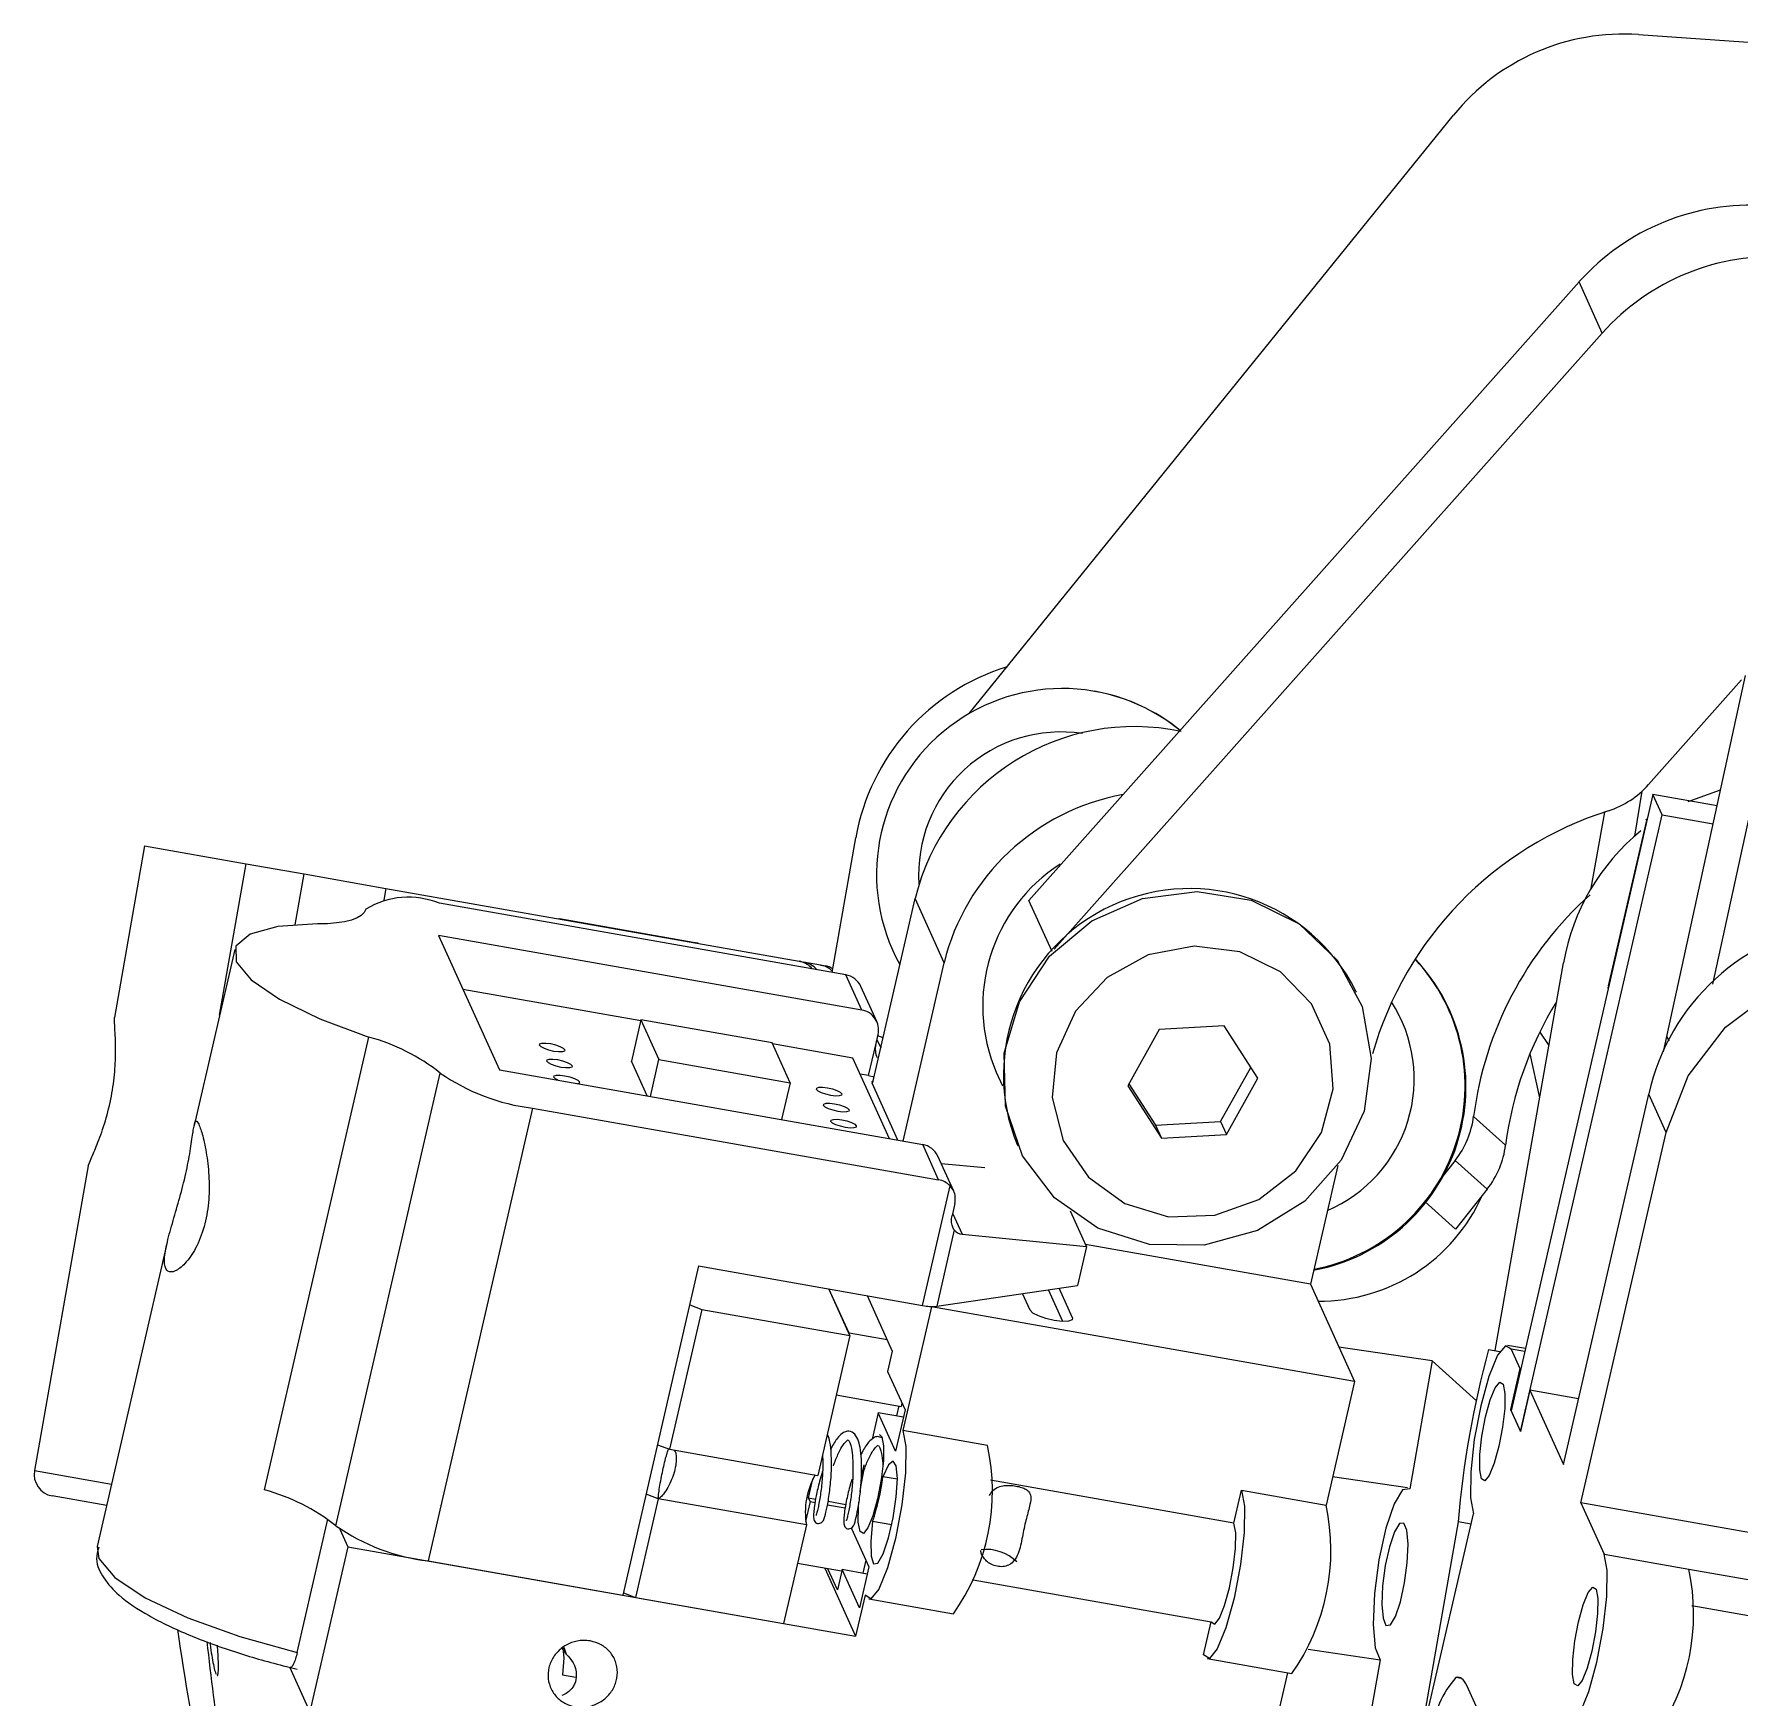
# Model space of a CAD drawing. Header units: millimetres. Extents: x -294 to 2792, y 5 to 1659.
# Drawn here: x -212.86 to -205.06, y 561.69 to 569.3 of the extents above; entities that cross this region are included whole.
import ezdxf

# ---------------------------------------------------------------- set-up
doc = ezdxf.new("R2010")
doc.units = ezdxf.units.MM
doc.layers.get('0').update_dxf_attribs({"lineweight": 18})

msp = doc.modelspace()

# ---------------------------------------------------------------- linework, layer by layer
at = {"color": 7, "linetype": 'Continuous', "lineweight": 25}
for p, q in [((-205.5259, 569.2953), (-204.4658, 569.2212)), ((-208.5862, 566.1918), (-206.3723, 568.927)), ((-208.3131, 565.3375), (-205.7984, 568.1646)), ((-205.6922, 567.9305), (-205.7984, 568.1646)), ((-208.1972, 565.1143), (-205.6922, 567.9305)), ((-205.1874, 564.9549), (-204.8445, 566.5263)), ((-205.397, 564.7151), (-205.0369, 566.3655)), ((-208.0119, 566.2934), (-208.0126, 566.2936)), ((-205.0552, 566.3454), (-205.4808, 565.8669)), ((-205.4603, 565.8219), (-206.109, 563.004)), ((-205.5438, 565.631), (-205.5098, 565.8374)), ((-205.4179, 565.7283), (-205.4603, 565.8219)), ((-205.1668, 565.7702), (-205.4603, 565.8219)), ((-205.2991, 565.7891), (-205.1509, 565.843)), ((-206.0666, 562.9104), (-205.4179, 565.7283)), ((-205.7425, 565.3929), (-205.681, 565.7416)), ((-205.4179, 565.7283), (-205.1849, 565.6872)), ((-205.492, 565.6962), (-205.6644, 564.9472)), ((-205.4902, 565.6922), (-205.492, 565.6962)), ((-205.488, 565.7016), (-205.4912, 565.7085)), ((-212.3556, 565.587), (-212.4939, 564.8026)), ((-212.3556, 565.587), (-211.8909, 565.505)), ((-209.2129, 565.0082), (-209.1045, 565.623)), ((-212.0128, 564.8135), (-211.8909, 565.505)), ((-211.8909, 565.505), (-211.6268, 565.4585)), ((-211.6677, 565.2265), (-211.6268, 565.4585)), ((-211.6268, 565.4585), (-211.2529, 565.3925)), ((-211.2529, 565.3925), (-211.2623, 565.3391)), ((-211.2529, 565.3925), (-209.3632, 565.0593)), ((-209.0285, 564.4989), (-208.8336, 565.3457)), ((-208.7008, 565.053), (-208.8336, 565.3457)), ((-208.2071, 565.1039), (-208.3131, 565.3375)), ((-209.1505, 564.9972), (-211.0077, 565.3247)), ((-210.4593, 565.2526), (-210.4589, 565.2549)), ((-210.4589, 565.2549), (-209.8487, 565.1473)), ((-211.9439, 565.1128), (-212.1291, 564.3084)), ((-211.0119, 565.1773), (-210.7331, 564.5628)), ((-209.0775, 564.8362), (-211.0119, 565.1773)), ((-209.8487, 565.1473), (-209.8491, 565.145)), ((-209.8487, 565.1473), (-209.8259, 565.1432)), ((-209.8259, 565.1432), (-209.8263, 565.141)), ((-209.3632, 565.0593), (-209.3429, 565.0557)), ((-209.2654, 565.0421), (-209.3429, 565.0557)), ((-209.3098, 565.0253), (-209.3088, 565.0305)), ((-209.3044, 565.0243), (-209.3088, 565.0305)), ((-209.2654, 565.0421), (-209.2451, 565.0385)), ((-208.8886, 564.2375), (-208.7008, 565.053)), ((-206.182, 563.2799), (-205.8695, 565.0525)), ((-209.0775, 564.8362), (-209.1505, 564.9972)), ((-205.6616, 564.9477), (-205.6644, 564.9472)), ((-205.6644, 564.9472), (-205.6626, 564.9432)), ((-210.0877, 564.7878), (-210.9002, 564.931)), ((-209.0081, 564.7835), (-209.0811, 564.9444)), ((-206.8162, 564.9175), (-206.8188, 564.9234)), ((-205.6679, 564.9407), (-205.6648, 564.9338)), ((-210.0868, 564.7916), (-210.1301, 564.6035)), ((-210.0868, 564.7916), (-210.0045, 564.6102)), ((-209.4871, 564.6859), (-210.0868, 564.7916)), ((-211.8077, 562.6432), (-211.3312, 564.7132)), ((-209.0133, 564.6781), (-209.0025, 564.7251)), ((-208.9801, 564.7092), (-209.0041, 564.7179)), ((-207.7174, 564.7474), (-207.8612, 564.4907)), ((-207.4199, 564.7647), (-207.7174, 564.7474)), ((-207.2662, 564.5251), (-207.4199, 564.7647)), ((-205.9781, 564.7356), (-205.9362, 564.6743)), ((-205.4129, 564.6452), (-205.397, 564.7151)), ((-205.397, 564.7151), (-205.3879, 564.6951)), ((-209.4048, 564.5045), (-209.4871, 564.6859)), ((-209.118, 564.6168), (-209.4851, 564.6815)), ((-209.0458, 564.5369), (-209.0133, 564.6781)), ((-209.008, 564.7011), (-208.9907, 564.663)), ((-210.7331, 564.5628), (-208.7988, 564.2217)), ((-210.0576, 564.4436), (-210.1301, 564.6035)), ((-210.0434, 564.4411), (-210.0045, 564.6102)), ((-210.0045, 564.6102), (-209.4048, 564.5045)), ((-208.951, 564.2485), (-209.118, 564.6168)), ((-207.4366, 564.3269), (-207.2979, 564.5745)), ((-211.481, 562.4787), (-211.0045, 564.5487)), ((-209.4048, 564.5045), (-209.4437, 564.3354)), ((-209.0458, 564.5369), (-209.0849, 564.5438)), ((-209.0458, 564.5369), (-209.021, 564.5315)), ((-208.9118, 564.2416), (-209.0302, 564.5025)), ((-208.4622, 564.552), (-208.4339, 564.4895)), ((-207.8612, 564.4907), (-207.7076, 564.2511)), ((-207.8561, 564.4998), (-207.7341, 564.3096)), ((-207.4101, 564.2683), (-207.2662, 564.5251)), ((-205.8693, 562.7591), (-205.4794, 564.4527)), ((-205.3997, 564.2771), (-205.4794, 564.4527)), ((-210.583, 564.3882), (-211.0595, 562.3182)), ((-210.583, 564.3882), (-208.7258, 564.0607)), ((-207.7341, 564.3096), (-207.4366, 564.3269)), ((-207.4366, 564.3269), (-207.4101, 564.2683)), ((-206.2801, 564.3506), (-206.1339, 564.2188)), ((-207.7341, 564.3096), (-207.7076, 564.2511)), ((-207.7076, 564.2511), (-207.4101, 564.2683)), ((-205.7896, 562.5835), (-205.3997, 564.2771)), ((-208.7258, 564.0607), (-208.7988, 564.2217)), ((-208.6567, 564.0087), (-208.7293, 564.1689)), ((-208.367, 564.2212), (-208.3644, 564.2153)), ((-212.6135, 564.1244), (-212.8592, 562.731)), ((-208.5143, 564.1145), (-208.7136, 564.1342)), ((-206.9012, 564.1264), (-207.0264, 563.5829)), ((-206.3646, 564.1493), (-206.4286, 564.0679)), ((-206.2183, 564.0175), (-206.3646, 564.1493)), ((-208.7991, 563.4862), (-208.6732, 564.0329)), ((-206.2183, 564.0175), (-206.3624, 563.8345)), ((-208.6519, 563.9522), (-208.6647, 563.8967)), ((-206.5018, 563.9602), (-206.3624, 563.8345)), ((-208.6621, 563.9077), (-208.6186, 563.8117)), ((-208.0503, 563.7555), (-208.1232, 563.9164)), ((-208.6544, 563.8311), (-208.7346, 563.4827)), ((-208.6186, 563.8117), (-208.0503, 563.7555)), ((-212.252, 563.7747), (-212.5721, 562.3842)), ((-208.0503, 563.7555), (-208.0914, 563.5768)), ((-207.0264, 563.5829), (-208.0542, 563.7641)), ((-209.8229, 563.6667), (-210.1695, 562.1613)), ((-209.8229, 563.6667), (-208.7991, 563.4862)), ((-209.1312, 563.3489), (-209.2277, 563.5618)), ((-209.1355, 563.3598), (-209.2271, 563.5617)), ((-208.7346, 563.4827), (-208.0914, 563.5768)), ((-208.1577, 563.4133), (-208.2231, 563.5575)), ((-208.1138, 563.43), (-208.1749, 563.5646)), ((-207.0264, 563.5829), (-206.8246, 563.1381)), ((-209.8082, 563.4683), (-209.9555, 562.8285)), ((-209.8638, 563.489), (-209.8082, 563.4683)), ((-209.8082, 563.4683), (-209.1312, 563.3489)), ((-209.0527, 563.5309), (-208.9376, 563.2771)), ((-208.759, 563.4791), (-208.8889, 562.9146)), ((-208.7602, 563.4818), (-208.759, 563.4791)), ((-206.8246, 563.1381), (-208.759, 563.4791)), ((-208.3073, 563.4641), (-208.3418, 563.5402)), ((-208.1138, 563.43), (-208.1161, 563.4201)), ((-209.1312, 563.3489), (-209.2784, 562.7091)), ((-209.1355, 563.3598), (-209.1357, 563.359)), ((-208.9611, 563.329), (-209.1355, 563.3598)), ((-208.9376, 563.2771), (-208.959, 563.184)), ((-206.4695, 563.2335), (-206.896, 563.2954)), ((-206.4695, 563.2335), (-206.5717, 562.6477)), ((-206.2668, 563.0507), (-206.4695, 563.2335)), ((-206.2116, 563.2851), (-206.1606, 563.2761)), ((-206.0434, 563.289), (-206.1254, 563.3034)), ((-206.1082, 563.2859), (-206.0684, 563.1981)), ((-206.0467, 563.275), (-206.1082, 563.2859)), ((-208.959, 563.184), (-208.8794, 563.0084)), ((-206.0684, 563.1981), (-206.1117, 563.0099)), ((-206.0684, 563.1981), (-206.0645, 563.1974)), ((-209.1937, 563.0773), (-208.8966, 563.0249)), ((-206.8246, 563.1381), (-206.9546, 562.5735)), ((-206.0232, 563.0986), (-206.0666, 562.9104)), ((-206.0232, 563.0986), (-205.8693, 562.7591)), ((-205.8002, 563.0592), (-206.0232, 563.0986)), ((-209.0023, 562.9958), (-209.03, 562.8756)), ((-208.9227, 562.8202), (-209.0023, 562.9958)), ((-208.887, 562.9754), (-209.0023, 562.9958)), ((-208.8794, 563.0084), (-208.9227, 562.8202)), ((-208.9082, 563.0269), (-208.9187, 562.981)), ((-208.8933, 563.0391), (-208.8966, 563.0249)), ((-206.1117, 563.0099), (-206.0666, 562.9104)), ((-206.1117, 563.0099), (-206.1078, 563.0092)), ((-206.109, 563.004), (-206.0666, 562.9104)), ((-210.0111, 562.8493), (-209.9555, 562.8285)), ((-208.5021, 562.8464), (-208.8889, 562.9146)), ((-209.9555, 562.8285), (-209.2784, 562.7091)), ((-212.8592, 562.731), (-212.5065, 562.6688)), ((-209.3209, 562.6067), (-209.3009, 562.6936)), ((-208.9146, 562.6917), (-208.9804, 562.7033)), ((-207.3761, 562.4912), (-208.488, 562.6873)), ((-206.5824, 562.6531), (-206.9248, 562.7028)), ((-212.529, 562.5713), (-212.7781, 562.6152)), ((-210.0075, 562.6027), (-210.0629, 562.6242)), ((-209.3129, 562.5892), (-209.3209, 562.6067)), ((-209.3209, 562.6067), (-209.2883, 562.601)), ((-207.3761, 562.4912), (-207.3414, 562.6417)), ((-207.3414, 562.6417), (-206.9546, 562.5735)), ((-210.0075, 562.6027), (-210.1114, 562.1511)), ((-209.3304, 562.4833), (-210.0075, 562.6027)), ((-209.3129, 562.5892), (-209.3339, 562.4981)), ((-209.3129, 562.5892), (-209.2909, 562.5853)), ((-209.2337, 562.5752), (-209.1531, 562.561)), ((-209.2311, 562.5909), (-209.1504, 562.5767)), ((-206.4981, 561.5923), (-206.2815, 562.5332)), ((-205.7896, 562.5835), (-205.6834, 562.3494)), ((-203.8552, 562.2424), (-205.7896, 562.5835)), ((-211.6581, 561.9), (-211.5178, 562.5094)), ((-211.4632, 562.4633), (-211.4268, 562.383)), ((-209.3304, 562.4833), (-209.4344, 562.0317)), ((-209.1241, 562.467), (-209.0444, 562.2914)), ((-208.9404, 562.483), (-209.0276, 562.4984)), ((-206.3505, 562.4972), (-206.5241, 561.5124)), ((-206.2921, 562.487), (-206.3505, 562.4972)), ((-211.4268, 562.383), (-211.6001, 561.6303)), ((-211.4268, 562.383), (-209.1055, 561.9737)), ((-211.0595, 562.3182), (-210.1695, 562.1613)), ((-209.1692, 562.2711), (-209.3711, 562.3067)), ((-209.0584, 562.3222), (-209.0722, 562.262)), ((-205.6834, 562.3494), (-205.2965, 562.2812)), ((-209.2466, 562.2847), (-209.1055, 561.9737)), ((-209.1888, 562.1857), (-209.2326, 562.2823)), ((-209.1674, 562.2788), (-209.1888, 562.1857)), ((-209.0877, 562.1032), (-209.1674, 562.2788)), ((-209.052, 562.2585), (-209.1674, 562.2788)), ((-209.0444, 562.2914), (-209.0877, 562.1032)), ((-208.5684, 562.2315), (-207.4801, 562.0396)), ((-205.2965, 562.2812), (-202.2015, 561.7354)), ((-210.1671, 562.1717), (-210.1114, 562.1511)), ((-210.1114, 562.1511), (-209.4344, 562.0317)), ((-209.0622, 562.1619), (-209.1055, 561.9737)), ((-209.045, 562.1443), (-208.6582, 562.0761)), ((-202.2383, 561.5755), (-205.2829, 562.1123)), ((-207.5147, 561.889), (-207.4801, 562.0396)), ((-210.4476, 561.9202), (-210.4285, 561.892)), ((-210.4398, 561.9245), (-210.4285, 561.892)), ((-207.036, 561.9144), (-206.708, 561.8667)), ((-211.6001, 561.6303), (-211.6916, 561.8321)), ((-207.4975, 561.8715), (-207.1107, 561.8032)), ((-206.708, 561.8667), (-206.8784, 560.8905)), ((-210.4457, 561.7977), (-210.3839, 561.7868)), ((-207.1311, 561.8068), (-207.3444, 560.8799)), ((-206.3357, 561.781), (-206.3611, 561.7855)), ((-206.0862, 561.2516), (-206.3119, 561.7491))]:
    msp.add_line(p, q, dxfattribs=at)
for points in [[(-207.9975, 563.8394), (-208.1968, 563.9788), (-208.3422, 564.1704), (-208.4208, 564.3972), (-208.4256, 564.6391), (-208.3562, 564.8745), (-208.2187, 565.0825), (-208.0254, 565.2446), (-207.7934, 565.3465), (-207.5434, 565.3791), (-207.2975, 565.3395), (-207.0777, 565.2312), (-206.9034, 565.0638), (-206.7901, 564.8522), (-206.748, 564.6152), (-206.7806, 564.3739), (-206.8853, 564.1497), (-207.0525, 563.9625), (-207.2676, 563.829), (-207.5113, 563.761), (-207.762, 563.7646), (-207.9975, 563.8394)], [(-211.3443, 565.2979), (-211.3515, 565.2828), (-211.365, 565.2693), (-211.3846, 565.2577), (-211.4102, 565.248), (-211.4415, 565.2403), (-211.4781, 565.2347), (-211.5196, 565.2312), (-211.5656, 565.23)], [(-211.5656, 565.23), (-211.7463, 565.218), (-211.8733, 565.1834), (-211.9381, 565.1288), (-211.9364, 565.0576), (-211.8683, 564.9748), (-211.7383, 564.8858), (-211.5552, 564.7966), (-211.3312, 564.7132)], [(-207.8751, 563.9519), (-207.6752, 563.8918), (-207.4631, 563.8985), (-207.2619, 563.9712), (-207.0935, 564.102), (-206.976, 564.2769), (-206.9222, 564.4767), (-206.9379, 564.68), (-207.0214, 564.8646), (-207.1637, 565.0105), (-207.3494, 565.102), (-207.5583, 565.1291), (-207.7678, 565.0889), (-207.9551, 564.9857), (-208.1001, 564.8307), (-208.1869, 564.6408), (-208.2062, 564.4364), (-208.1559, 564.2398), (-208.0414, 564.0723), (-207.8751, 563.9519)], [(-205.3997, 564.2771), (-205.2995, 564.5353), (-205.1291, 564.7587), (-204.9022, 564.9293), (-204.6373, 565.0333), (-204.3558, 565.0621), (-204.0805, 565.0136), (-203.8337, 564.8916), (-203.6355, 564.706), (-203.5018, 564.4718), (-203.4435, 564.208), (-203.4653, 563.936)], [(-210.5506, 564.6755), (-210.5493, 564.6815), (-210.5393, 564.6849), (-210.5222, 564.6854), (-210.5006, 564.6829), (-210.4777, 564.6776), (-210.4572, 564.6705), (-210.442, 564.6626), (-210.4346, 564.6551), (-210.4359, 564.6491), (-210.4459, 564.6456), (-210.463, 564.6452), (-210.4846, 564.6477), (-210.5074, 564.653), (-210.528, 564.6601), (-210.5432, 564.668), (-210.5506, 564.6755)], [(-206.023, 564.6367), (-205.9784, 564.4352), (-205.9784, 564.4348)], [(-210.5174, 564.6024), (-210.5161, 564.6083), (-210.5061, 564.6118), (-210.489, 564.6123), (-210.4674, 564.6097), (-210.4446, 564.6044), (-210.424, 564.5973), (-210.4088, 564.5894), (-210.4014, 564.5819), (-210.4027, 564.576), (-210.4127, 564.5725), (-210.4298, 564.572), (-210.4514, 564.5746), (-210.4743, 564.5798), (-210.4948, 564.587), (-210.51, 564.5949), (-210.5174, 564.6024)], [(-210.4843, 564.5292), (-210.4829, 564.5351), (-210.4729, 564.5386), (-210.4558, 564.5391), (-210.4342, 564.5365), (-210.4114, 564.5313), (-210.3908, 564.5242), (-210.3757, 564.5162), (-210.3682, 564.5087), (-210.3696, 564.5028), (-210.3765, 564.4999)], [(-210.4658, 564.5156), (-210.4768, 564.5217), (-210.4843, 564.5292)], [(-209.2845, 564.4738), (-209.2832, 564.4798), (-209.2732, 564.4832), (-209.2561, 564.4837), (-209.2345, 564.4812), (-209.2117, 564.4759), (-209.1911, 564.4688), (-209.1759, 564.4609), (-209.1685, 564.4534), (-209.1699, 564.4474), (-209.1798, 564.4439), (-209.1969, 564.4435), (-209.2186, 564.446), (-209.2414, 564.4513), (-209.2619, 564.4584), (-209.2771, 564.4663), (-209.2845, 564.4738)], [(-209.025, 564.5143), (-209.0268, 564.5132), (-209.0308, 564.5084), (-209.0302, 564.5025)], [(-209.2514, 564.4007), (-209.25, 564.4066), (-209.24, 564.4101), (-209.2229, 564.4106), (-209.2013, 564.408), (-209.1785, 564.4027), (-209.1579, 564.3956), (-209.1428, 564.3877), (-209.1353, 564.3802), (-209.1367, 564.3743), (-209.1467, 564.3708), (-209.1638, 564.3703), (-209.1854, 564.3729), (-209.2082, 564.3781), (-209.2287, 564.3852), (-209.2439, 564.3932), (-209.2514, 564.4007)], [(-209.2182, 564.3275), (-209.2168, 564.3334), (-209.2068, 564.3369), (-209.1897, 564.3374), (-209.1681, 564.3348), (-209.1453, 564.3296), (-209.1247, 564.3224), (-209.1096, 564.3145), (-209.1021, 564.307), (-209.1035, 564.3011), (-209.1135, 564.2976), (-209.1306, 564.2971), (-209.1522, 564.2997), (-209.175, 564.305), (-209.1955, 564.3121), (-209.2107, 564.32), (-209.2182, 564.3275)], [(-208.1138, 563.43), (-208.1161, 563.4201), (-208.1328, 563.4143), (-208.1613, 563.4135), (-208.1973, 563.4178), (-208.2353, 563.4265), (-208.2695, 563.4384), (-208.2948, 563.4516), (-208.3073, 563.4641)], [(-206.1082, 563.2859), (-206.1351, 563.302), (-206.1711, 563.2584), (-206.2107, 563.1617), (-206.2479, 563.0266), (-206.277, 562.8736), (-206.2936, 562.7262), (-206.2952, 562.6066), (-206.2815, 562.5332)], [(-206.2254, 562.9768), (-206.204, 563.0545), (-206.1812, 563.1101), (-206.1605, 563.1352), (-206.145, 563.1259), (-206.1371, 563.0837), (-206.138, 563.0149), (-206.1476, 562.9301), (-206.1643, 562.8422), (-206.1857, 562.7645), (-206.2085, 562.7089), (-206.2292, 562.6838), (-206.2446, 562.6931), (-206.2525, 562.7353), (-206.2516, 562.8041), (-206.2421, 562.8889), (-206.2254, 562.9768)], [(-208.9954, 562.8964), (-208.9855, 562.8863), (-208.9776, 562.8441), (-208.9785, 562.7754), (-208.9881, 562.6906), (-209.0048, 562.6026), (-209.0262, 562.5249), (-209.049, 562.4693), (-209.0697, 562.4443), (-209.0851, 562.4535), (-209.093, 562.4958), (-209.0921, 562.5645), (-209.0904, 562.5865)], [(-208.8889, 562.9146), (-208.8752, 562.8412), (-208.8768, 562.7216), (-208.8934, 562.5741), (-208.9225, 562.4212), (-208.9597, 562.2861), (-208.9993, 562.1894), (-209.0353, 562.1457), (-209.0622, 562.1619)], [(-209.0276, 562.4984), (-209.036, 562.4086), (-209.0343, 562.3404), (-209.0229, 562.3051), (-209.0036, 562.3087), (-208.9796, 562.3504), (-208.955, 562.4234), (-208.9338, 562.5156), (-208.9195, 562.6115), (-208.9146, 562.6952), (-208.9198, 562.7528), (-208.9344, 562.7747), (-208.9557, 562.7572), (-208.9804, 562.7033)], [(-209.0849, 562.6332), (-209.0826, 562.6493), (-209.0659, 562.7372)], [(-207.3414, 562.6417), (-207.3277, 562.5683), (-207.3293, 562.4487), (-207.3459, 562.3013), (-207.375, 562.1483), (-207.4122, 562.0132), (-207.4518, 561.9165), (-207.4878, 561.8729), (-207.5147, 561.889)], [(-206.5717, 562.6477), (-206.6049, 562.6432), (-206.6434, 562.58), (-206.6814, 562.4676), (-206.713, 562.3231), (-206.7335, 562.1687), (-206.7398, 562.0277), (-206.7308, 561.9217), (-206.708, 561.8667)], [(-207.4801, 562.0396), (-207.4639, 562.0299), (-207.4423, 562.056), (-207.4185, 562.1141), (-207.3962, 562.1951), (-207.3788, 562.2869), (-207.3688, 562.3754), (-207.3679, 562.4471), (-207.3761, 562.4912)], [(-206.596, 562.2177), (-206.5837, 562.3103), (-206.5799, 562.3949), (-206.5853, 562.4585), (-206.599, 562.4915), (-206.6189, 562.4888), (-206.642, 562.4509), (-206.6648, 562.3834), (-206.6838, 562.2968), (-206.6961, 562.2041), (-206.6998, 562.1195), (-206.6944, 562.0559), (-206.6808, 562.0229), (-206.6609, 562.0256), (-206.6378, 562.0636), (-206.615, 562.131), (-206.596, 562.2177)], [(-212.5721, 562.3842), (-212.5646, 562.3291), (-212.4924, 562.2428), (-212.3537, 562.15), (-212.1585, 562.0576), (-211.9209, 561.9722), (-211.6581, 561.9)], [(-205.8567, 561.5967), (-205.8298, 561.5805), (-205.7938, 561.6241), (-205.7542, 561.7209), (-205.717, 561.856), (-205.6879, 562.0089), (-205.6713, 562.1564), (-205.6697, 562.2759), (-205.6834, 562.3494)], [(-205.8006, 562.0403), (-205.7792, 562.118), (-205.7564, 562.1736), (-205.7357, 562.1987), (-205.7202, 562.1894), (-205.7124, 562.1472), (-205.7132, 562.0785), (-205.7228, 561.9937), (-205.7395, 561.9057), (-205.7609, 561.828), (-205.7837, 561.7724), (-205.8044, 561.7473), (-205.8199, 561.7566), (-205.8278, 561.7989), (-205.8269, 561.8676), (-205.8173, 561.9524), (-205.8006, 562.0403)], [(-210.443, 561.9193), (-210.4397, 561.8759), (-210.4457, 561.7977)], [(-206.3119, 561.7491), (-206.3169, 561.7591), (-206.3223, 561.7676), (-206.328, 561.7745), (-206.3341, 561.7799), (-206.3404, 561.7836), (-206.347, 561.7858), (-206.354, 561.7865), (-206.3611, 561.7855)]]:
    msp.add_lwpolyline(points, dxfattribs=at)
for centre, radius, start, end in [((-205.5955, 568.2984), 0.9993, 86.00771, 141.02196), ((-205.0158, 567.4667), 1.0487, 86.03052, 138.27469), ((-204.9096, 567.2326), 1.0487, 86.03052, 138.27469), ((-208.1196, 565.4495), 1.0001, 107.07245, 170.00902), ((-208.1601, 565.4565), 0.8498, 50.7212, 209.04329), ((-208.1593, 565.4574), 0.849, 50.7241, 79.99879), ((-207.8303, 565.0987), 1.0332, 78.05388, 166.17145), ((-208.1673, 565.4578), 0.6499, 81.29174, 183.99926), ((-207.6992, 564.8059), 1.0317, 100.25906, 166.14108), ((-205.794, 566.1464), 0.4198, 288.04523, 318.25639), ((-205.1667, 564.185), 1.6395, 107.65868, 164.01326), ((-204.8843, 564.8789), 1.0004, 129.08656, 170.00333), ((-207.7534, 564.8549), 0.7708, 122.69948, 203.13836), ((-211.1493, 564.9757), 0.3766, 67.92123, 121.18685), ((-207.5787, 564.541), 0.8507, 26.71455, 202.08125), ((-204.6552, 564.1427), 1.6382, 131.82899, 172.70854), ((-204.4967, 564.2356), 1.0064, 27.17849, 167.53945), ((-209.3805, 564.961), 0.0999, 44.11967, 79.99817), ((-209.3603, 564.9574), 0.0999, 39.22458, 79.997), ((-209.2828, 564.9437), 0.0999, 44.79199, 79.99759), ((-209.2624, 564.9402), 0.0999, 58.26991, 79.99957), ((-207.1673, 564.4853), 0.8521, 280.53529, 43.35605), ((-207.171, 564.4887), 0.8521, 280.85525, 43.01235), ((-209.1656, 564.9053), 0.0931, 24.8278, 80.67111), ((-207.2058, 564.5213), 0.654, 293.14074, 32.70174), ((-204.5182, 564.0139), 1.6286, 148.1008, 172.77354), ((-209.0918, 564.7457), 0.0917, 347.0164, 81.04932), ((-211.5688, 563.8345), 0.9102, 51.68613, 74.86447), ((-210.4701, 565.3186), 0.9372, 235.23265, 263.08196), ((-206.6848, 564.4021), 0.408, 321.7174, 352.75868), ((-208.8139, 564.1298), 0.0931, 24.82811, 80.6708), ((-206.5386, 564.2702), 0.408, 321.7174, 352.75868), ((-208.7418, 563.9669), 0.0952, 43.90478, 80.2977), ((-206.9849, 564.3214), 0.8153, 269.52952, 336.01792), ((-208.7551, 563.7011), 0.2194, 258.4377, 275.37241), ((-202.0573, 562.1464), 4.3075, 164.6718, 175.3282), ((-209.4601, 562.6396), 0.9801, 324.90768, 12.18043), ((-212.7607, 562.7137), 0.1, 170, 260), ((-208.9893, 562.5407), 0.3459, 150.45897, 189.54103), ((-207.8067, 562.4552), 1.2962, 166.49334, 168.9838), ((-210.145, 562.8635), 1.1756, 341.90643, 352.16571), ((-212.0453, 561.7645), 0.9102, 51.68613, 74.86447), ((-207.9126, 562.3667), 0.9801, 324.90768, 12.18043), ((-210.9466, 563.2486), 0.9372, 235.23265, 263.08196), ((-208.5073, 562.1766), 0.1946, 44.68158, 97.25414), ((-206.2546, 562.0744), 0.9801, 324.90768, 12.18043), ((-206.0286, 561.4897), 0.4451, 138.33877, 174.31682)]:
    msp.add_arc(centre, radius, start, end, dxfattribs=at)
for centre, major_axis, ratio, start_param, end_param in [((-208.9144, 564.6563), (0.1005, -0.0128), 0.952713, 3.046475, 3.672476), ((-208.58, 563.9063), (0.0654, 0.0843), 0.667087, 2.962774, 3.538733)]:
    msp.add_ellipse(centre, major_axis=major_axis, ratio=ratio, start_param=start_param, end_param=end_param, dxfattribs=at)
for points, knots in [([(-212.6126, 564.1242), (-212.6129, 564.1242), (-212.615, 564.1237), (-212.6007, 564.1557), (-212.5735, 564.219), (-212.5383, 564.3135), (-212.5086, 564.4258), (-212.4917, 564.5412), (-212.4872, 564.6473), (-212.4899, 564.7346), (-212.4942, 564.7921), (-212.493, 564.7994), (-212.4925, 564.8023)], [0, 0, 0, 0, 0.0137349, 0.0899941, 0.1683397, 0.2504158, 0.3323484, 0.4098706, 0.4858123, 0.565219, 0.6478993, 0.7015583, 0.7015583, 0.7015583, 0.7015583]), ([(-212.1076, 564.3143), (-212.1122, 564.3219), (-212.1214, 564.3369), (-212.1298, 564.3104), (-212.1383, 564.2505), (-212.1522, 564.1589), (-212.1756, 564.0497), (-212.2061, 563.9381), (-212.2376, 563.8323), (-212.2616, 563.7397), (-212.268, 563.6716), (-212.2521, 563.6374), (-212.2176, 563.6383), (-212.1707, 563.6736), (-212.1208, 563.7434), (-212.0812, 563.8419), (-212.0609, 563.9551), (-212.0592, 564.07), (-212.0711, 564.1771), (-212.0903, 564.2677), (-212.1019, 564.2989), (-212.1076, 564.3143)], [0, 0, 0, 0, 0.078065, 0.156033, 0.236557, 0.319487, 0.39947, 0.475623, 0.553082, 0.634791, 0.71734, 0.796144, 0.872562, 0.95107, 1.033317, 1.115419, 1.193103, 1.269202, 1.348773, 1.431625, 1.512092, 1.512092, 1.512092, 1.512092]), ([(-208.6519, 563.9522), (-208.6505, 563.9625), (-208.6477, 563.983), (-208.6554, 564.0105), (-208.6675, 564.0257), (-208.6732, 564.0329)], [0, 0, 0, 0, 0.03035876, 0.06063565, 0.08822993, 0.08822993, 0.08822993, 0.08822993]), ([(-208.6544, 563.8311), (-208.6575, 563.8363), (-208.6638, 563.8466), (-208.6686, 563.8707), (-208.666, 563.888), (-208.6647, 563.8967)], [0, 0, 0, 0, 0.02290296, 0.04574574, 0.06901069, 0.06901069, 0.06901069, 0.06901069]), ([(-209.2567, 562.728), (-209.2574, 562.7259), (-209.2622, 562.711), (-209.273, 562.672), (-209.2859, 562.6185), (-209.2936, 562.5719), (-209.2972, 562.5359), (-209.2987, 562.5154), (-209.2937, 562.4963), (-209.28, 562.4889), (-209.2687, 562.4892), (-209.2489, 562.5027), (-209.2444, 562.5271), (-209.2321, 562.5781), (-209.2218, 562.6483), (-209.2148, 562.7304), (-209.2159, 562.8047), (-209.2207, 562.8596), (-209.2284, 562.8833), (-209.2318, 562.8936)], [0, 0, 0, 0, 0.005075, 0.0362391, 0.0915452, 0.1355712, 0.1700605, 0.219115, 0.2542214, 0.2662553, 0.2807654, 0.2954683, 0.3563366, 0.4113105, 0.4719466, 0.5337903, 0.5956898, 0.6453961, 0.6836999, 0.6836999, 0.6836999, 0.6836999]), ([(-209.1223, 562.6924), (-209.1256, 562.681), (-209.1358, 562.6463), (-209.148, 562.5942), (-209.1558, 562.5476), (-209.1594, 562.5116), (-209.1608, 562.4911), (-209.1559, 562.472), (-209.1421, 562.4646), (-209.1309, 562.4649), (-209.111, 562.4784), (-209.1066, 562.5028), (-209.0943, 562.5538), (-209.0839, 562.624), (-209.077, 562.706), (-209.0779, 562.7806), (-209.0835, 562.8367), (-209.0945, 562.8771), (-209.1127, 562.9052), (-209.1398, 562.9137), (-209.1636, 562.9054), (-209.1865, 562.8841), (-209.2066, 562.8546), (-209.2178, 562.83), (-209.2197, 562.8258)], [0, 0, 0, 0, 0.0257579, 0.0780851, 0.1197399, 0.1523715, 0.1987839, 0.2319994, 0.2433851, 0.2571138, 0.2710247, 0.3286145, 0.3806275, 0.4379976, 0.4965103, 0.5550759, 0.6021049, 0.6438615, 0.689417, 0.7320522, 0.7591236, 0.7993881, 0.8538041, 0.8652231, 0.8652231, 0.8652231, 0.8652231]), ([(-209.2068, 562.753), (-209.2, 562.771), (-209.1874, 562.8046), (-209.1685, 562.8397), (-209.1543, 562.8596), (-209.1429, 562.8704), (-209.1412, 562.8708), (-209.1402, 562.8711)], [0, 0, 0, 0, 0.0351873, 0.0658691, 0.0907449, 0.1099231, 0.1379405, 0.1379405, 0.1379405, 0.1379405]), ([(-209.1391, 562.8702), (-209.1386, 562.87), (-209.1375, 562.8696), (-209.1301, 562.8566), (-209.1236, 562.8319), (-209.1187, 562.791), (-209.1168, 562.732), (-209.1196, 562.6643), (-209.1271, 562.6049), (-209.1337, 562.5628), (-209.1391, 562.5351), (-209.144, 562.5149), (-209.148, 562.5036), (-209.148, 562.5026), (-209.1479, 562.5022)], [0, 0, 0, 0, 0.0261218, 0.0532436, 0.0821371, 0.1238946, 0.1612119, 0.2082448, 0.2575687, 0.2837387, 0.3105659, 0.3368169, 0.3595477, 0.3751131, 0.3751131, 0.3751131, 0.3751131]), ([(-208.9839, 562.8801), (-208.991, 562.8834), (-209.0039, 562.8895), (-209.0259, 562.8808), (-209.0486, 562.86), (-209.0685, 562.8308), (-209.0795, 562.8068), (-209.0812, 562.803)], [0, 0, 0, 0, 0.0283369, 0.0517519, 0.0865782, 0.1336446, 0.1422956, 0.1422956, 0.1422956, 0.1422956]), ([(-209.069, 562.7287), (-209.0622, 562.7467), (-209.0496, 562.7803), (-209.0306, 562.8154), (-209.0165, 562.8353), (-209.0051, 562.8461), (-209.0034, 562.8465), (-209.0024, 562.8468)], [0, 0, 0, 0, 0.0351873, 0.0658691, 0.0907449, 0.1099231, 0.1379405, 0.1379405, 0.1379405, 0.1379405]), ([(-209.0013, 562.8459), (-209.0007, 562.8457), (-208.9997, 562.8453), (-208.9923, 562.8324), (-208.9859, 562.8073), (-208.9817, 562.7788), (-208.9811, 562.7555), (-208.981, 562.7516)], [0, 0, 0, 0, 0.0194603, 0.03966559, 0.06119076, 0.09229942, 0.09848507, 0.09848507, 0.09848507, 0.09848507]), ([(-210.0075, 562.6027), (-210.0075, 562.6029), (-210.0074, 562.6073), (-210.0063, 562.621), (-210.0018, 562.6526), (-209.995, 562.6915), (-209.9868, 562.7321), (-209.9783, 562.7696), (-209.9701, 562.8008), (-209.9629, 562.824), (-209.9599, 562.8299), (-209.9584, 562.8329)], [0, 0, 0, 0, 0.0013799, 0.0341256, 0.0671304, 0.0984225, 0.1254911, 0.1519478, 0.1786811, 0.2064669, 0.2361895, 0.2361895, 0.2361895, 0.2361895]), ([(-209.9348, 562.8249), (-209.9322, 562.8211), (-209.9266, 562.8132), (-209.924, 562.7883), (-209.9269, 562.7557), (-209.9329, 562.7303), (-209.9404, 562.7057), (-209.9503, 562.679), (-209.9686, 562.6437), (-209.9887, 562.6163), (-210.0014, 562.6057), (-210.0072, 562.6028), (-210.0075, 562.6027)], [0, 0, 0, 0, 0.0276052, 0.0574143, 0.0861641, 0.1146529, 0.1158317, 0.1437731, 0.1773338, 0.2127269, 0.2479277, 0.2494137, 0.2494137, 0.2494137, 0.2494137]), ([(-209.2567, 562.8035), (-209.2561, 562.7893), (-209.2545, 562.7539), (-209.2575, 562.6884), (-209.2649, 562.6293), (-209.2716, 562.5871), (-209.277, 562.5594), (-209.2818, 562.5392), (-209.2858, 562.5279), (-209.2858, 562.5269), (-209.2858, 562.5265)], [0, 0, 0, 0, 0.0358574, 0.0895304, 0.1458179, 0.1756826, 0.2062972, 0.2362544, 0.2621943, 0.2799572, 0.2799572, 0.2799572, 0.2799572]), ([(-208.4934, 562.6174), (-208.49, 562.6231), (-208.4812, 562.6378), (-208.4622, 562.6537), (-208.434, 562.663), (-208.4031, 562.6644), (-208.3727, 562.6611), (-208.3464, 562.6549), (-208.3255, 562.6461), (-208.3099, 562.633), (-208.3022, 562.6111), (-208.308, 562.5725), (-208.3254, 562.5139), (-208.3416, 562.4382), (-208.3536, 562.3717), (-208.3729, 562.3273), (-208.3889, 562.3094), (-208.399, 562.3031), (-208.4006, 562.3021)], [0, 0, 0, 0, 0.0225188, 0.0581238, 0.0867123, 0.1154602, 0.1405849, 0.1642483, 0.1878349, 0.2123557, 0.2455394, 0.2921977, 0.357724, 0.4243087, 0.4937746, 0.5287332, 0.5585635, 0.5643616, 0.5643616, 0.5643616, 0.5643616]), ([(-212.5653, 562.3813), (-212.5702, 562.3631), (-212.5836, 562.3124), (-212.543, 562.2337), (-212.47, 562.1531), (-212.3425, 562.067), (-212.157, 561.9779), (-211.9396, 561.8989), (-211.7675, 561.85), (-211.6745, 561.8279), (-211.6579, 561.824)], [0, 0, 0, 0, 0.073739, 0.204852, 0.350953, 0.545864, 0.743515, 0.93438, 1.112449, 1.151098, 1.151098, 1.151098, 1.151098]), ([(-208.5102, 562.3214), (-208.518, 562.3304), (-208.5293, 562.3434), (-208.5325, 562.3601), (-208.5335, 562.3653)], [0, 0, 0, 0, 0.03525521, 0.05146357, 0.05146357, 0.05146357, 0.05146357]), ([(-208.4006, 562.3021), (-208.4083, 562.2986), (-208.4237, 562.2917), (-208.4517, 562.2916), (-208.4793, 562.2988), (-208.4988, 562.3105), (-208.5077, 562.319), (-208.5102, 562.3214)], [0, 0, 0, 0, 0.0278554, 0.0557944, 0.0836205, 0.1099506, 0.120376, 0.120376, 0.120376, 0.120376]), ([(-211.7948, 560.6209), (-211.7972, 560.6203), (-211.8013, 560.6192), (-211.8088, 560.6194), (-211.8163, 560.6208), (-211.8254, 560.6242), (-211.8425, 560.6347), (-211.8873, 560.6845), (-211.9741, 560.878), (-212.0964, 561.3053), (-212.1684, 561.772), (-212.2044, 562.0052)], [0, 0, 0, 0, 0.007665, 0.013357, 0.019075, 0.025946, 0.037907, 0.077992, 0.269666, 0.876903, 1.483288, 1.483288, 1.483288, 1.483288]), ([(-212.0711, 561.9501), (-212.0522, 561.7862), (-212.004, 561.3679), (-211.8959, 560.8962), (-211.7845, 560.6394), (-211.7583, 560.5792)], [0, 0, 0, 0, 0.467552, 1.193284, 1.415575, 1.415575, 1.415575, 1.415575]), ([(-212.0564, 561.9448), (-212.0561, 561.9418), (-212.0545, 561.9222), (-212.0491, 561.8856), (-212.0414, 561.8424), (-212.0344, 561.8137), (-212.0306, 561.804), (-212.0291, 561.8003)], [0, 0, 0, 0, 0.0069846, 0.045707, 0.0844501, 0.123156, 0.14749, 0.14749, 0.14749, 0.14749]), ([(-212.0238, 561.7944), (-212.0236, 561.7942), (-212.0215, 561.7915), (-212.0192, 561.8025), (-212.0175, 561.8275), (-212.0184, 561.8673), (-212.0203, 561.9044), (-212.0223, 561.9269), (-212.0228, 561.9325)], [0, 0, 0, 0, 0.0030664, 0.0357776, 0.0685237, 0.1013241, 0.1341409, 0.1450966, 0.1450966, 0.1450966, 0.1450966]), ([(-210.3182, 561.9526), (-210.3011, 561.9478), (-210.2671, 561.9384), (-210.2268, 561.9042), (-210.2004, 561.8598), (-210.1912, 561.8085), (-210.2003, 561.7566), (-210.2265, 561.7098), (-210.267, 561.6734), (-210.3172, 561.6515), (-210.3714, 561.6465), (-210.4235, 561.6591), (-210.4676, 561.6878), (-210.4988, 561.7294), (-210.5135, 561.7791), (-210.5101, 561.8315), (-210.489, 561.8805), (-210.4525, 561.9207), (-210.4049, 561.9473), (-210.3578, 561.9571), (-210.3292, 561.9538), (-210.3182, 561.9526)], [0, 0, 0, 0, 0.0532803, 0.1065606, 0.1598409, 0.2131212, 0.2664015, 0.3196818, 0.3729621, 0.4262424, 0.4795227, 0.532803, 0.5860833, 0.6393636, 0.6926439, 0.7459242, 0.7992045, 0.8524848, 0.9057651, 0.9590454, 0.9923927, 0.9923927, 0.9923927, 0.9923927]), ([(-211.6581, 561.9), (-211.6606, 561.8899), (-211.6657, 561.8698), (-211.6743, 561.8472), (-211.6826, 561.8327), (-211.6869, 561.832), (-211.6891, 561.8316)], [0, 0, 0, 0, 0.01964707, 0.03928725, 0.05912562, 0.07862061, 0.07862061, 0.07862061, 0.07862061]), ([(-210.4285, 561.892), (-210.4053, 561.8672), (-210.3763, 561.8361), (-210.3842, 561.7644), (-210.4011, 561.7358), (-210.4205, 561.716), (-210.4391, 561.7068), (-210.4479, 561.7024)], [0, 0, 0, 0, 0.1537804, 0.1924069, 0.2087755, 0.2252903, 0.2401527, 0.2401527, 0.2401527, 0.2401527])]:
    msp.add_open_spline(points, degree=3, knots=knots, dxfattribs=at)

doc.saveas('drawing.dxf')
